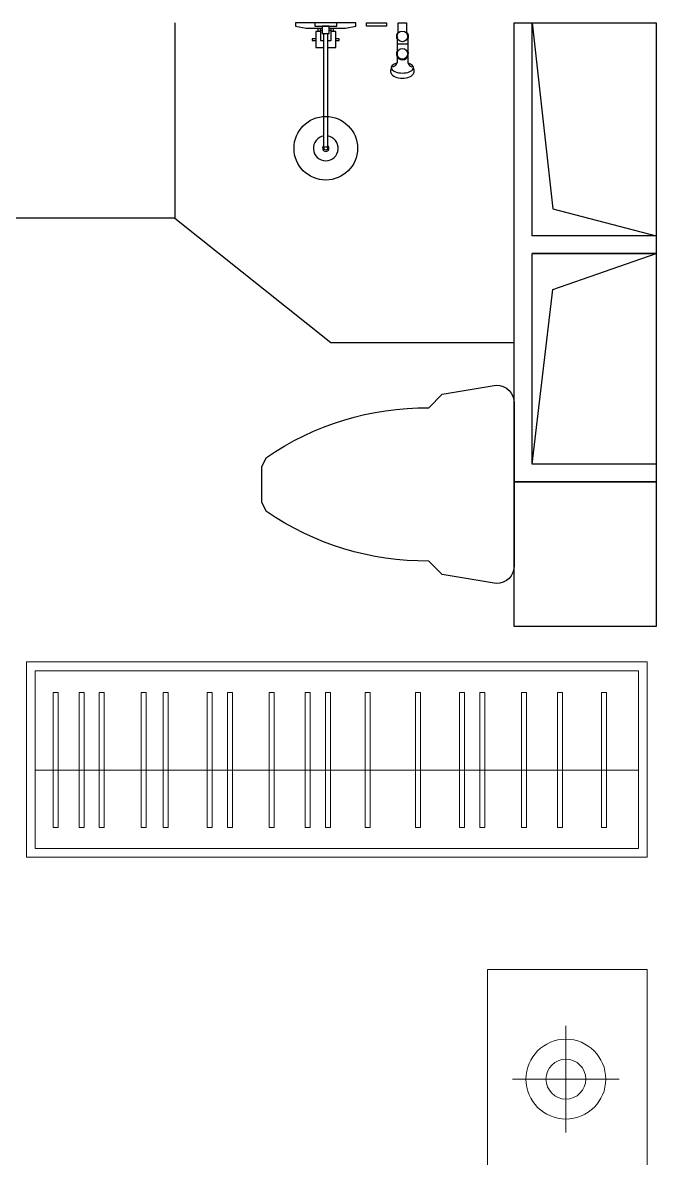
# Model space of a CAD drawing. Extents: x 72956 to 162056, y -6841 to 35159.
# Drawn here: x 102416 to 104201, y 11230 to 14438 of the extents above; entities that cross this region are included whole.
import ezdxf

# ---------------------------------------------------------------- set-up
doc = ezdxf.new("R2010")
doc.units = 0
doc.header["$LTSCALE"] = 1000
doc.header["$MEASUREMENT"] = 0
doc.layers.get('0').update_dxf_attribs({"linetype": 'CONTINUOUS'})
doc.layers.add('-厨卫', color=154, linetype='CONTINUOUS')
doc.layers.add('-管井', color=228, linetype='CONTINUOUS')
doc.layers.add('-家具', color=44, linetype='CONTINUOUS', lineweight=9)

# ---------------------------------------------------------------- blocks, each defined once
blk = doc.blocks.new('A$C1E146E53')
for p, q in [((50, 400), (50, 50)), ((542.2, 108.2), (643, 400)), ((693, 400), (693, 50)), ((768.8, 108.2), (693, 400)), ((50, 50), (542.2, 108.2)), ((1293, 50), (768.8, 108.2)), ((50, 50), (643, 50)), ((693, 50), (1293, 50))]:
    blk.add_line(p, q)
for points in [[(643, 50), (643, 400), (0, 400), (0, 0), (643, 0)], [(643, 0), (1293, 0), (1293, 400), (643, 400), (643, 50)]]:
    blk.add_lwpolyline(points)
blk = doc.blocks.new('A$C3F2D3E33')
at = {"linetype": 'ByBlock'}
for p, q in [((228.6, 711.2), (203.2, 698.5)), ((330.2, 711.2), (228.6, 711.2)), ((355.6, 698.5), (330.2, 711.2)), ((63.5, 241.3), (25.4, 203.2)), ((533.4, 203.2), (495.3, 241.3)), ((25.4, 203.2), (0, 50.8)), ((558.8, 50.8), (533.4, 203.2)), ((50.8, 0), (508, 0))]:
    blk.add_line(p, q, dxfattribs=at)
for centre, radius, start, end in [((858.4, 248.4), 794.9, 145.5092, 180.5092), ((-299.6, 248.4), 794.9, 359.4908, 34.4908), ((50.8, 50.8), 50.8, 180, 270), ((508, 50.8), 50.8, 270, 0)]:
    blk.add_arc(centre, radius, start, end, dxfattribs=at)
blk = doc.blocks.new('A$C178A5D28')
at = {"lineweight": -3}
for p, q in [((417.9, 271.1), (427.9, 271.1)), ((89.5, 254.6), (412.9, 254.6)), ((412.9, 244.6), (89.5, 244.6)), ((417.9, 228.1), (427.9, 228.1)), ((404.5, 48.6), (329.8, 48.6)), ((382.5, 18.6), (382.5, 48.6)), ((404.5, 18.6), (329.8, 18.6))]:
    blk.add_line(p, q, dxfattribs=at)
at = {"color": 8}
for p, q in [((420.9, 264.6), (427.9, 264.6)), ((417.9, 234.6), (427.9, 234.6))]:
    blk.add_line(p, q, dxfattribs=at)
at = {"lineweight": -3}
for points in [[(442.9, 164.6), (442.9, 334.6), (432.9, 334.6), (427.9, 304.8), (427.9, 259.6)], [(417.9, 264.6), (417.9, 277.6), (372.9, 277.6), (372.9, 254.6)], [(397.4, 277.6), (397.4, 287.6), (393.4, 287.6), (393.4, 277.6)], [(372.9, 244.6), (372.9, 221.6), (417.9, 221.6), (417.9, 234.6)], [(427.9, 239.6), (427.9, 194.3), (432.9, 164.6), (442.9, 164.6)], [(393.4, 221.6), (393.4, 211.6), (397.4, 211.6), (397.4, 221.6)], [(414, 45.2), (442.9, 45.2), (442.9, 21.9), (414, 21.9)]]:
    blk.add_lwpolyline(points, dxfattribs=at)
at = {"color": 8}
for points in [[(420.9, 259.6), (420.9, 264.6), (392.9, 264.6), (392.9, 254.6)], [(392.9, 244.6), (392.9, 234.6), (420.9, 234.6), (420.9, 239.6)]]:
    blk.add_lwpolyline(points, dxfattribs=at)
blk.add_lwpolyline([(432.9, 259.6), (412.9, 259.6), (412.9, 239.6), (432.9, 239.6)], close=True, dxfattribs=at)
at = {"lineweight": -3}
for points in [[(442.9, 280.6), (432.9, 280.6), (432.9, 218.6), (442.9, 218.6)], [(442.9, 78.6), (432.9, 78.6), (432.9, 134.6), (442.9, 134.6)]]:
    blk.add_lwpolyline(points, close=True, dxfattribs=at)
blk.add_circle((89.5, 249.6), 89.5, dxfattribs=at)
at = {"color": 8}
for centre, radius in [((89.5, 249.6), 5), ((355.5, 33.6), 15), ((404.5, 33.6), 15)]:
    blk.add_circle(centre, radius, dxfattribs=at)
for centre, radius, start, end in [((89.5, 249.6), 35, 8.2132, 351.7868), ((89.5, 249.6), 9, 33.749, 326.251), ((355.5, 33.6), 17, 61.9275, 298.0725), ((404.5, 33.6), 17, 43.3359, 118.0725), ((404.5, 33.6), 17, 241.9275, 316.6641)]:
    blk.add_arc(centre, radius, start, end, dxfattribs=at)
at = {"lineweight": -3}
for centre, start, end in [((335.7, 65.2), 196.4181, 250.3267), ((335.7, 1.9), 109.6733, 163.5819)]:
    blk.add_arc(centre, 17.7, start, end, dxfattribs=at)
for centre, major_axis, ratio, start_param, end_param in [((307.1, 33.6), (0, 33.6), 0.612909, -0.37962, 3.521213), ((316.5, 33.6), (0, 31.4), 0.47884, -1.072899, 4.214492)]:
    blk.add_ellipse(centre, major_axis=major_axis, ratio=ratio, start_param=start_param, end_param=end_param, dxfattribs=at)
blk = doc.blocks.new('jjj')
at = {"layer": '-家具'}
for p, q in [((208648.5, 71394.2), (208198.5, 71394.2)), ((208198.5, 71394.2), (208198.5, 70844.2)), ((208198.5, 71394.2), (208198.5, 70844.2)), ((208648.5, 70844.2), (208648.5, 71394.2)), ((208419, 70935.4), (208419, 71235.4)), ((208419, 70935.4), (208419, 71235.4)), ((208269, 71085.4), (208569, 71085.4)), ((208269, 71085.4), (208569, 71085.4))]:
    blk.add_line(p, q, dxfattribs=at)
for radius in [112.5, 112.5, 56.2, 56.2]:
    blk.add_circle((208419, 71085.4), radius, dxfattribs=at)
blk = doc.blocks.new('A-6家具2')
at = {"layer": '-家具'}
for p, q in [((102500.8, 41168.7), (102500.8, 40788.5)), ((102514.9, 41168.7), (102500.8, 41168.7)), ((102514.9, 40788.5), (102514.9, 41168.7)), ((102574.4, 41168.7), (102574.4, 40788.5)), ((102588.5, 41168.7), (102574.4, 41168.7)), ((102588.5, 40788.5), (102588.5, 41168.7)), ((102631, 41168.7), (102631, 40788.5)), ((102645.1, 41168.7), (102631, 41168.7)), ((102645.1, 40788.5), (102645.1, 41168.7)), ((102748.8, 41168.7), (102748.8, 40788.5)), ((102762.9, 41168.7), (102748.8, 41168.7)), ((102762.9, 40788.5), (102762.9, 41168.7)), ((102811, 41168.7), (102811, 40788.5)), ((102825.1, 41168.7), (102811, 41168.7)), ((102825.1, 40788.5), (102825.1, 41168.7)), ((102935.6, 41168.7), (102935.6, 40788.5)), ((102949.7, 41168.7), (102935.6, 41168.7)), ((102949.7, 40788.5), (102949.7, 41168.7)), ((102992.2, 41168.7), (102992.2, 40788.5)), ((103006.3, 41168.7), (102992.2, 41168.7)), ((103006.3, 40788.5), (103006.3, 41168.7)), ((103110, 41168.7), (103110, 40788.5)), ((103124.1, 41168.7), (103110, 41168.7)), ((103124.1, 40788.5), (103124.1, 41168.7)), ((103211.8, 41168.7), (103211.8, 40788.5)), ((103225.9, 41168.7), (103211.8, 41168.7)), ((103225.9, 40788.5), (103225.9, 41168.7)), ((103268.4, 41168.7), (103268.4, 40788.5)), ((103282.5, 41168.7), (103268.4, 41168.7)), ((103282.5, 40788.5), (103282.5, 41168.7)), ((103380.2, 41168.7), (103380.2, 40788.5)), ((103394.3, 41168.7), (103380.2, 41168.7)), ((103394.3, 40788.5), (103394.3, 41168.7)), ((103522.2, 41168.7), (103522.2, 40788.5)), ((103536.2, 41168.7), (103522.2, 41168.7)), ((103536.2, 40788.5), (103536.2, 41168.7)), ((103646.8, 41168.7), (103646.8, 40788.5)), ((103660.9, 41168.7), (103646.8, 41168.7)), ((103660.9, 40788.5), (103660.9, 41168.7)), ((103703.4, 41168.7), (103703.4, 40788.5)), ((103717.5, 41168.7), (103703.4, 41168.7)), ((103717.5, 40788.5), (103717.5, 41168.7)), ((103821.2, 41168.7), (103821.2, 40788.5)), ((103835.3, 41168.7), (103821.2, 41168.7)), ((103835.3, 40788.5), (103835.3, 41168.7)), ((103923, 41168.7), (103923, 40788.5)), ((103937.1, 41168.7), (103923, 41168.7)), ((104046.5, 41168.7), (104046.5, 40788.5)), ((104060.6, 41168.7), (104046.5, 41168.7)), ((104060.6, 40788.5), (104060.6, 41168.7)), ((102450.7, 40949.2), (104150.7, 40949.2)), ((102500.8, 40788.5), (102514.9, 40788.5)), ((102574.4, 40788.5), (102588.5, 40788.5)), ((102631, 40788.5), (102645.1, 40788.5)), ((102748.8, 40788.5), (102762.9, 40788.5)), ((102811, 40788.5), (102825.1, 40788.5)), ((102935.6, 40788.5), (102949.7, 40788.5)), ((102992.2, 40788.5), (103006.3, 40788.5)), ((103110, 40788.5), (103124.1, 40788.5)), ((103211.8, 40788.5), (103225.9, 40788.5)), ((103268.4, 40788.5), (103282.5, 40788.5)), ((103380.2, 40788.5), (103394.3, 40788.5)), ((103522.2, 40788.5), (103536.2, 40788.5)), ((103646.8, 40788.5), (103660.9, 40788.5)), ((103703.4, 40788.5), (103717.5, 40788.5)), ((103821.2, 40788.5), (103835.3, 40788.5)), ((103923, 40788.5), (103937.1, 40788.5)), ((104046.5, 40788.5), (104060.6, 40788.5))]:
    blk.add_line(p, q, dxfattribs=at)
for points in [[(102425.7, 41254.2), (104175.7, 41254.2), (104175.7, 40704.2), (102425.7, 40704.2)], [(102500.8, 41168.7), (102500.8, 40788.5), (102514.9, 40788.5), (102514.9, 41168.7)], [(102574.4, 41168.7), (102574.4, 40788.5), (102588.5, 40788.5), (102588.5, 41168.7)], [(102631, 41168.7), (102631, 40788.5), (102645.1, 40788.5), (102645.1, 41168.7)], [(102748.8, 41168.7), (102748.8, 40788.5), (102762.9, 40788.5), (102762.9, 41168.7)], [(102811, 41168.7), (102811, 40788.5), (102825.1, 40788.5), (102825.1, 41168.7)], [(102935.6, 41168.7), (102935.6, 40788.5), (102949.7, 40788.5), (102949.7, 41168.7)], [(102992.2, 41168.7), (102992.2, 40788.5), (103006.3, 40788.5), (103006.3, 41168.7)], [(103110, 41168.7), (103110, 40788.5), (103124.1, 40788.5), (103124.1, 41168.7)], [(103211.8, 41168.7), (103211.8, 40788.5), (103225.9, 40788.5), (103225.9, 41168.7)], [(103268.4, 41168.7), (103268.4, 40788.5), (103282.5, 40788.5), (103282.5, 41168.7)], [(103380.2, 41168.7), (103380.2, 40788.5), (103394.3, 40788.5), (103394.3, 41168.7)], [(103522.2, 41168.7), (103522.2, 40788.5), (103536.2, 40788.5), (103536.2, 41168.7)], [(103646.8, 41168.7), (103646.8, 40788.5), (103660.9, 40788.5), (103660.9, 41168.7)], [(103703.4, 41168.7), (103703.4, 40788.5), (103717.5, 40788.5), (103717.5, 41168.7)], [(103821.2, 41168.7), (103821.2, 40788.5), (103835.3, 40788.5), (103835.3, 41168.7)], [(103923, 41168.7), (103923, 40788.5), (103937.1, 40788.5), (103937.1, 41168.7)], [(104046.5, 41168.7), (104046.5, 40788.5), (104060.6, 40788.5), (104060.6, 41168.7)]]:
    blk.add_lwpolyline(points, close=True, dxfattribs=at)
blk.add_lwpolyline([(102450.7, 41229.2), (102450.7, 41229.2), (104150.7, 41229.2), (104150.7, 40729.2), (102450.7, 40729.2), (102450.7, 41229.2), (102450.7, 41229.2)], dxfattribs=at)
blk.add_blockref('jjj', (-104472.8, -31005.9), dxfattribs=at)

msp = doc.modelspace()

# ---------------------------------------------------------------- linework, layer by layer
at = {"layer": '-厨卫'}
for p, q in [((102843.745, 14438.456), (102843.745, 13888.456)), ((102843.745, 13888.456), (101518.748, 13888.456)), ((102843.745, 13888.456), (103283.834, 13538.456)), ((103283.834, 13538.456), (103800.811, 13538.456))]:
    msp.add_line(p, q, dxfattribs=at)
msp.add_lwpolyline([(103800.812, 13145.456), (104200.748, 13145.456), (104200.748, 12738.456), (103800.812, 12738.456)], close=True, dxfattribs=at)

# ---------------------------------------------------------------- block references
msp.add_blockref('A-6家具2', (0, -28615.752), dxfattribs=at)
at = {"layer": '-厨卫', "extrusion": (0, 0, -1), "xscale": -1, "zscale": -1, "rotation": 270}
msp.add_blockref('A$C178A5D28', (-103519.054, 13995.579), dxfattribs=at)
at = {"layer": '-厨卫', "xscale": -1, "rotation": 90}
msp.add_blockref('A$C3F2D3E33', (103800.811, 13417.856), dxfattribs=at)
at = {"layer": '-管井', "xscale": -1, "rotation": 270}
msp.add_blockref('A$C1E146E53', (103800.812, 13145.456), dxfattribs=at)

doc.saveas('drawing.dxf')
